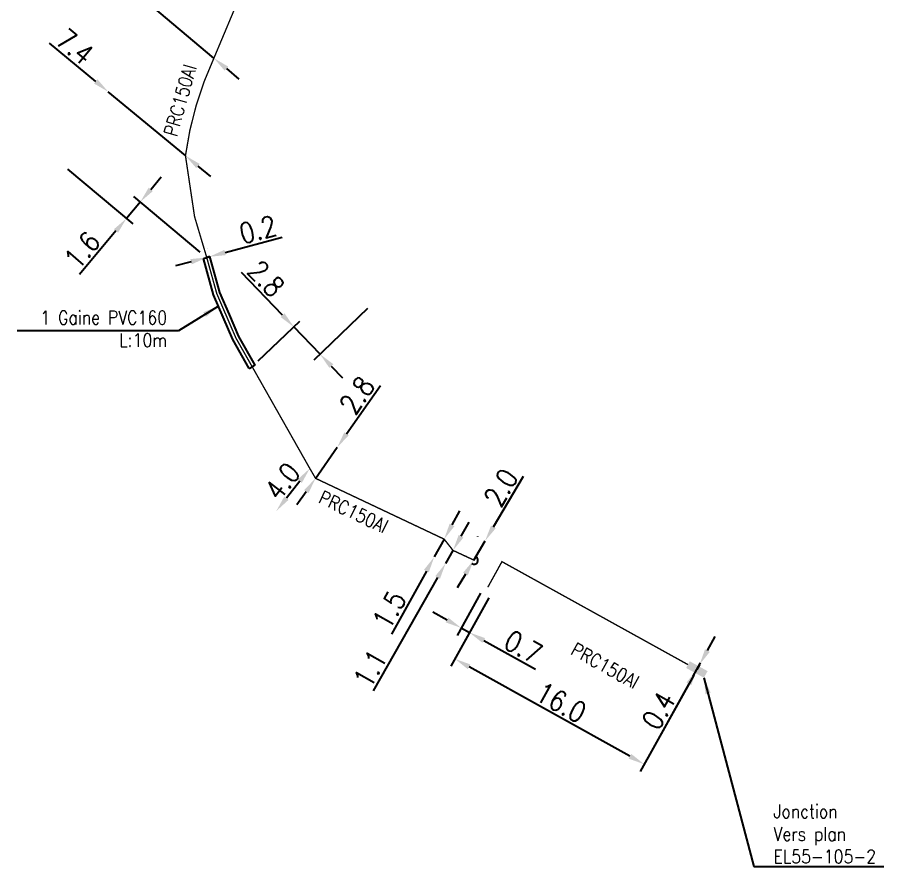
# Model space of a CAD drawing. Header units: millimetres. Extents: x 86000 to 86986, y 139260 to 140001.
# Drawn here: x 86785.8 to 86849.8, y 139307.6 to 139370.3 of the extents above; entities that cross this region are included whole.
import ezdxf
from ezdxf.enums import TextEntityAlignment as Align

# ---------------------------------------------------------------- set-up
doc = ezdxf.new("R2010")
doc.units = ezdxf.units.MM
doc.header["$PDMODE"] = 34
doc.layers.get('0').update_dxf_attribs({"linetype": 'CONTINUOUS'})
doc.layers.get('DEFPOINTS').update_dxf_attribs({"linetype": 'CONTINUOUS'})
for name, color, linetype in [('M_130', 3, 'M_ST_15'), ('M_300', 7, 'CONTINUOUS'), ('M_400', 7, 'CONTINUOUS')]:
    doc.layers.add(name, color=color, linetype=linetype)
doc.styles.get("Standard").update_dxf_attribs({"font": 'romans.shx', "width": 0.85})
doc.linetypes.add('M_ST_15', pattern='A,5,-0.3,["XX",Standard,S=1,R=0,X=0,Y=-0.5],-2.5', length=7.8)
doc.dimstyles.get("Standard").update_dxf_attribs({"dimtxt": 1.5, "dimasz": 1.2, "dimexe": 0.625, "dimexo": 0.625, "dimgap": 0.25, "dimtad": 1, "dimdec": 1, "dimzin": 0, "dimdsep": 46, "dimtxsty": 'Standard', "dimcen": -0.5, "dimadec": 0, "dimazin": 0, "dimtfac": 1, "dimtdec": 1, "dimtmove": 0, "dimatfit": 3, "dimfxl": 1, "dimtolj": 1, "dimtzin": 0, "dimarcsym": 0})

# ---------------------------------------------------------------- blocks, each defined once
blk = doc.blocks.new('*D18')
at = {"layer": 'DEFPOINTS', "color": 0, "linetype": 'Continuous', "transparency": 16777216}
for p in [(86820.324, 139328.325), (86820.936, 139327.985), (86819.2, 139324.865)]:
    blk.add_point(p, dxfattribs=at)
at = {"layer": 'M_130', "color": 0, "linetype": 'Continuous', "lineweight": -2, "transparency": 16777216}
for p, q in [((86820.02, 139327.779), (86818.285, 139324.659)), ((86820.632, 139327.438), (86818.896, 139324.319)), ((86817.54, 139325.789), (86816.491, 139326.372)), ((86818.588, 139325.205), (86819.2, 139324.865)), ((86820.249, 139324.281), (86824.069, 139322.156))]:
    blk.add_line(p, q, dxfattribs=at)
at = {"layer": 'M_130', "color": 0, "linetype": 'Continuous', "transparency": 16777216}
for points in [[(86817.637, 139325.963), (86817.443, 139325.614), (86818.588, 139325.205)], [(86820.346, 139324.456), (86820.152, 139324.107), (86819.2, 139324.865)]]:
    blk.add_solid(points, dxfattribs=at)
at = {"layer": 'M_130', "color": 0, "linetype": 'Continuous', "transparency": 16777216, "insert": (86823.169, 139323.801), "char_height": 1.5, "attachment_point": 5, "rotation": 330.91093}
blk.add_mtext('\\A1;0.7', dxfattribs=at)
blk = doc.blocks.new('*D19')
at = {"layer": 'DEFPOINTS', "color": 0, "linetype": 'Continuous', "transparency": 16777216}
for p in [(86820.936, 139327.985), (86818.12, 139322.923), (86836.062, 139322.263)]:
    blk.add_point(p, dxfattribs=at)
at = {"layer": 'M_300', "color": 0, "linetype": 'Continuous', "lineweight": -2, "transparency": 16777216}
for p, q in [((86820.632, 139327.438), (86817.816, 139322.376)), ((86831.053, 139315.727), (86819.168, 139322.339)), ((86835.758, 139321.717), (86831.798, 139314.598))]:
    blk.add_line(p, q, dxfattribs=at)
at = {"layer": 'M_300', "color": 0, "linetype": 'Continuous', "transparency": 16777216}
for points in [[(86819.265, 139322.514), (86819.071, 139322.164), (86818.12, 139322.923)], [(86831.15, 139315.902), (86830.956, 139315.553), (86832.101, 139315.144)]]:
    blk.add_solid(points, dxfattribs=at)
at = {"layer": 'M_300', "color": 0, "linetype": 'Continuous', "transparency": 16777216, "insert": (86825.964, 139319.703), "char_height": 1.5, "attachment_point": 5, "rotation": 330.91093}
blk.add_mtext('\\A1;16.0', dxfattribs=at)
blk = doc.blocks.new('*D20')
at = {"layer": 'DEFPOINTS', "color": 0, "linetype": 'Continuous', "transparency": 16777216}
for p in [(86836.185, 139322.484), (86836.185, 139322.484), (86835.991, 139322.134)]:
    blk.add_point(p, dxfattribs=at)
at = {"layer": 'M_300', "color": 0, "linetype": 'Continuous', "lineweight": -2, "transparency": 16777216}
for p, q in [((86836.768, 139323.533), (86837.352, 139324.581)), ((86836.185, 139322.484), (86835.991, 139322.134)), ((86835.407, 139321.086), (86833.252, 139317.213))]:
    blk.add_line(p, q, dxfattribs=at)
at = {"layer": 'M_300', "color": 0, "linetype": 'Continuous', "transparency": 16777216}
for points in [[(86836.594, 139323.63), (86836.943, 139323.435), (86836.185, 139322.484)], [(86835.232, 139321.183), (86835.582, 139320.989), (86835.991, 139322.134)]]:
    blk.add_solid(points, dxfattribs=at)
at = {"layer": 'M_300', "color": 0, "linetype": 'Continuous', "transparency": 16777216, "insert": (86833.164, 139319.111), "char_height": 1.5, "attachment_point": 5, "rotation": 60.91093}
blk.add_mtext('\\A1;0.4', dxfattribs=at)
blk = doc.blocks.new('M_300_04')
at = {"color": 0, "linetype": 'Continuous'}
blk.add_line((0, 1.125), (0, -0.375), dxfattribs=at)
blk.add_solid([(-1, 0.75), (-1, 0), (1, 0.75), (1, 0)], dxfattribs=at)
at = {"color": 0, "linetype": 'Continuous', "width": 0.75, "flags": 3}
for tag, p in [('DEF_LEG', (0, -4.625)), ('DEF_COUP', (0, -7.125)), ('DEF_TYPE', (0, -9.625))]:
    blk.add_attdef(tag, text='', height=1.2, dxfattribs=at).set_placement(p, align=Align.MIDDLE)
blk = doc.blocks.new('*D102')
at = {"layer": 'DEFPOINTS', "color": 0, "linetype": 'Continuous', "transparency": 16777216}
for p in [(86795.341, 139371.446), (86795.341, 139371.446), (86800.324, 139367.273)]:
    blk.add_point(p, dxfattribs=at)
at = {"layer": 'M_130', "color": 0, "linetype": 'Continuous', "lineweight": -2, "transparency": 16777216}
for p, q in [((86794.421, 139372.217), (86791.116, 139374.984)), ((86800.324, 139367.273), (86795.341, 139371.446)), ((86801.244, 139366.502), (86802.164, 139365.732))]:
    blk.add_line(p, q, dxfattribs=at)
at = {"layer": 'M_130', "color": 0, "linetype": 'Continuous', "transparency": 16777216}
for points in [[(86794.55, 139372.37), (86794.293, 139372.063), (86795.341, 139371.446)], [(86801.373, 139366.655), (86801.116, 139366.349), (86800.324, 139367.273)]]:
    blk.add_solid(points, dxfattribs=at)
at = {"layer": 'M_130', "color": 0, "linetype": 'Continuous', "transparency": 16777216, "insert": (86792.951, 139374.752), "char_height": 1.5, "attachment_point": 5, "rotation": 320.05294}
blk.add_mtext('\\A1;6.5', dxfattribs=at)
blk = doc.blocks.new('*D103')
at = {"layer": 'DEFPOINTS', "color": 0, "linetype": 'Continuous', "transparency": 16777216}
for p in [(86792.521, 139364.789), (86792.521, 139364.789), (86798.223, 139360.073)]:
    blk.add_point(p, dxfattribs=at)
at = {"layer": 'M_130', "color": 0, "linetype": 'Continuous', "lineweight": -2, "transparency": 16777216}
for p, q in [((86791.596, 139365.554), (86788.181, 139368.379)), ((86798.223, 139360.073), (86792.521, 139364.789)), ((86799.148, 139359.308), (86800.073, 139358.544))]:
    blk.add_line(p, q, dxfattribs=at)
at = {"layer": 'M_130', "color": 0, "linetype": 'Continuous', "transparency": 16777216}
for points in [[(86791.724, 139365.708), (86791.469, 139365.4), (86792.521, 139364.789)], [(86799.276, 139359.462), (86799.021, 139359.154), (86798.223, 139360.073)]]:
    blk.add_solid(points, dxfattribs=at)
at = {"layer": 'M_130', "color": 0, "linetype": 'Continuous', "transparency": 16777216, "insert": (86790.063, 139368.119), "char_height": 1.5, "attachment_point": 5, "rotation": 320.40824}
blk.add_mtext('\\A1;7.4', dxfattribs=at)
blk = doc.blocks.new('*D104')
at = {"layer": 'DEFPOINTS', "color": 0, "linetype": 'Continuous', "transparency": 16777216}
for p in [(86789.04, 139359.476), (86793.864, 139355.436), (86799.794, 139352.557)]:
    blk.add_point(p, dxfattribs=at)
at = {"layer": 'M_400', "color": 0, "linetype": 'Continuous', "lineweight": -2, "transparency": 16777216}
for p, q in [((86789.519, 139359.075), (86794.343, 139355.035)), ((86795.662, 139357.583), (86796.432, 139358.503)), ((86799.315, 139352.958), (86794.412, 139357.064)), ((86794.891, 139356.663), (86793.864, 139355.436)), ((86793.093, 139354.516), (86790.403, 139351.304))]:
    blk.add_line(p, q, dxfattribs=at)
at = {"layer": 'M_400', "color": 0, "linetype": 'Continuous', "transparency": 16777216}
for points in [[(86795.508, 139357.711), (86795.815, 139357.454), (86794.891, 139356.663)], [(86792.94, 139354.645), (86793.247, 139354.388), (86793.864, 139355.436)]]:
    blk.add_solid(points, dxfattribs=at)
at = {"layer": 'M_400', "color": 0, "linetype": 'Continuous', "transparency": 16777216, "insert": (86790.596, 139353.092), "char_height": 1.5, "attachment_point": 5, "rotation": 50.05294}
blk.add_mtext('\\A1;1.6', dxfattribs=at)
blk = doc.blocks.new('*D105')
at = {"layer": 'DEFPOINTS', "color": 0, "linetype": 'Continuous', "transparency": 16777216}
for p in [(86812.127, 139349.211), (86808.165, 139345.41), (86803.154, 139344.483)]:
    blk.add_point(p, dxfattribs=at)
at = {"layer": 'M_400', "color": 0, "linetype": 'Continuous', "lineweight": -2, "transparency": 16777216}
for p, q in [((86805.396, 139348.296), (86802.37, 139351.451)), ((86811.676, 139348.778), (86807.714, 139344.977)), ((86803.605, 139344.915), (86806.678, 139347.863)), ((86808.165, 139345.41), (86806.227, 139347.43)), ((86808.996, 139344.544), (86809.827, 139343.678))]:
    blk.add_line(p, q, dxfattribs=at)
at = {"layer": 'M_400', "color": 0, "linetype": 'Continuous', "transparency": 16777216}
for points in [[(86805.54, 139348.435), (86805.252, 139348.158), (86806.227, 139347.43)], [(86809.14, 139344.682), (86808.851, 139344.405), (86808.165, 139345.41)]]:
    blk.add_solid(points, dxfattribs=at)
at = {"layer": 'M_400', "color": 0, "linetype": 'Continuous', "transparency": 16777216, "insert": (86804.189, 139350.999), "char_height": 1.5, "attachment_point": 5, "rotation": 313.80969}
blk.add_mtext('\\A1;2.8', dxfattribs=at)
blk = doc.blocks.new('*D106')
at = {"layer": 'DEFPOINTS', "color": 0, "linetype": 'Continuous', "transparency": 16777216}
for p in [(86807.406, 139336.981), (86804.934, 139333.836), (86804.934, 139333.836)]:
    blk.add_point(p, dxfattribs=at)
at = {"layer": 'M_130', "color": 0, "linetype": 'Continuous', "lineweight": -2, "transparency": 16777216}
blk.add_line((86806.664, 139336.037), (86805.676, 139334.779), dxfattribs=at)
at = {"layer": 'M_130', "color": 0, "linetype": 'Continuous', "transparency": 16777216}
for points in [[(86806.507, 139336.161), (86806.821, 139335.914), (86807.406, 139336.981)], [(86805.518, 139334.903), (86805.833, 139334.656), (86804.934, 139333.836)]]:
    blk.add_solid(points, dxfattribs=at)
at = {"layer": 'M_130', "color": 0, "linetype": 'Continuous', "transparency": 16777216, "insert": (86805.384, 139336.026), "char_height": 1.5, "attachment_point": 5, "rotation": 51.84078}
blk.add_mtext('\\A1;4.0', dxfattribs=at)
blk = doc.blocks.new('*D107')
at = {"layer": 'DEFPOINTS', "color": 0, "linetype": 'Continuous', "transparency": 16777216}
for p in [(86809.433, 139338.547), (86809.433, 139338.547), (86807.831, 139336.25)]:
    blk.add_point(p, dxfattribs=at)
at = {"layer": 'M_130', "color": 0, "linetype": 'Continuous', "lineweight": -2, "transparency": 16777216}
for p, q in [((86810.119, 139339.531), (86812.62, 139343.116)), ((86807.831, 139336.25), (86809.433, 139338.547)), ((86807.144, 139335.266), (86806.458, 139334.282))]:
    blk.add_line(p, q, dxfattribs=at)
at = {"layer": 'M_130', "color": 0, "linetype": 'Continuous', "transparency": 16777216}
for points in [[(86809.955, 139339.645), (86810.283, 139339.417), (86809.433, 139338.547)], [(86806.98, 139335.38), (86807.308, 139335.152), (86807.831, 139336.25)]]:
    blk.add_solid(points, dxfattribs=at)
at = {"layer": 'M_130', "color": 0, "linetype": 'Continuous', "transparency": 16777216, "insert": (86810.893, 139342.388), "char_height": 1.5, "attachment_point": 5, "rotation": 55.10445}
blk.add_mtext('\\A1;2.8', dxfattribs=at)
blk = doc.blocks.new('*D108')
at = {"layer": 'DEFPOINTS', "color": 0, "linetype": 'Continuous', "transparency": 16777216}
for p in [(86817.328, 139331.761), (86816.599, 139330.45), (86816.599, 139330.45)]:
    blk.add_point(p, dxfattribs=at)
at = {"layer": 'M_130', "color": 0, "linetype": 'Continuous', "lineweight": -2, "transparency": 16777216}
for p, q in [((86817.911, 139332.81), (86818.495, 139333.858)), ((86817.328, 139331.761), (86816.599, 139330.45)), ((86816.015, 139329.402), (86813.43, 139324.754))]:
    blk.add_line(p, q, dxfattribs=at)
at = {"layer": 'M_130', "color": 0, "linetype": 'Continuous', "transparency": 16777216}
for points in [[(86817.737, 139332.907), (86818.086, 139332.712), (86817.328, 139331.761)], [(86815.841, 139329.499), (86816.19, 139329.304), (86816.599, 139330.45)]]:
    blk.add_solid(points, dxfattribs=at)
at = {"layer": 'M_130', "color": 0, "linetype": 'Continuous', "transparency": 16777216, "insert": (86813.282, 139326.546), "char_height": 1.5, "attachment_point": 5, "rotation": 60.91093}
blk.add_mtext('\\A1;1.5', dxfattribs=at)
blk = doc.blocks.new('*D109')
at = {"layer": 'DEFPOINTS', "color": 0, "linetype": 'Continuous', "transparency": 16777216}
for p in [(86817.982, 139330.929), (86817.439, 139329.973), (86817.439, 139329.973)]:
    blk.add_point(p, dxfattribs=at)
at = {"layer": 'M_130', "color": 0, "linetype": 'Continuous', "lineweight": -2, "transparency": 16777216}
for p, q in [((86818.575, 139331.972), (86819.168, 139333.015)), ((86817.982, 139330.929), (86817.439, 139329.973)), ((86816.845, 139328.93), (86812.094, 139320.573))]:
    blk.add_line(p, q, dxfattribs=at)
at = {"layer": 'M_130', "color": 0, "linetype": 'Continuous', "transparency": 16777216}
for points in [[(86818.401, 139332.071), (86818.749, 139331.873), (86817.982, 139330.929)], [(86816.672, 139329.028), (86817.019, 139328.831), (86817.439, 139329.973)]]:
    blk.add_solid(points, dxfattribs=at)
at = {"layer": 'M_130', "color": 0, "linetype": 'Continuous', "transparency": 16777216, "insert": (86811.874, 139322.208), "char_height": 1.5, "attachment_point": 5, "rotation": 60.38112}
blk.add_mtext('\\A1;1.1', dxfattribs=at)
blk = doc.blocks.new('*D110')
at = {"layer": 'DEFPOINTS', "color": 0, "linetype": 'Continuous', "transparency": 16777216}
for p in [(86820.35, 139331.628), (86820.365, 139331.619), (86819.529, 139330.21)]:
    blk.add_point(p, dxfattribs=at)
at = {"layer": 'M_300', "color": 0, "linetype": 'Continuous', "lineweight": -2, "transparency": 16777216}
for p, q in [((86820.963, 139332.66), (86823.194, 139336.419)), ((86819.513, 139330.219), (86820.35, 139331.628)), ((86819.828, 139331.938), (86819.813, 139331.947)), ((86818.991, 139330.529), (86818.976, 139330.538)), ((86818.901, 139329.187), (86818.288, 139328.155))]:
    blk.add_line(p, q, dxfattribs=at)
at = {"layer": 'M_300', "color": 0, "linetype": 'Continuous', "transparency": 16777216}
for points in [[(86820.791, 139332.762), (86821.135, 139332.558), (86820.35, 139331.628)], [(86818.729, 139329.289), (86819.073, 139329.085), (86819.513, 139330.219)]]:
    blk.add_solid(points, dxfattribs=at)
at = {"layer": 'M_300', "color": 0, "linetype": 'Continuous', "transparency": 16777216, "insert": (86821.525, 139335.566), "char_height": 1.5, "attachment_point": 5, "rotation": 59.30799}
blk.add_mtext('\\A1;2.0', dxfattribs=at)
blk = doc.blocks.new('M_300_02')
at = {"color": 0, "linetype": 'Continuous'}
blk.add_arc((0, 0), 1, 270, 90, dxfattribs=at)
at = {"color": 0, "linetype": 'Continuous', "width": 0.75, "flags": 3}
for tag, p in [('DEF_LEG', (0, -5)), ('DEF_COUP', (0, -7.5)), ('DEF_TYPE', (0, -10))]:
    blk.add_attdef(tag, text='', height=1.2, dxfattribs=at).set_placement(p, align=Align.MIDDLE)
blk = doc.blocks.new('*D111')
at = {"layer": 'DEFPOINTS', "color": 0, "linetype": 'Continuous', "transparency": 16777216}
for p in [(86799.794, 139352.557), (86799.987, 139352.609), (86799.987, 139352.609)]:
    blk.add_point(p, dxfattribs=at)
at = {"layer": 'M_400', "color": 0, "linetype": 'Continuous', "lineweight": -2, "transparency": 16777216}
for p, q in [((86801.145, 139352.923), (86805.364, 139354.066)), ((86799.63, 139353.16), (86799.63, 139353.16)), ((86799.823, 139353.212), (86799.823, 139353.212)), ((86799.794, 139352.557), (86799.987, 139352.609)), ((86798.636, 139352.243), (86797.477, 139351.929))]:
    blk.add_line(p, q, dxfattribs=at)
at = {"layer": 'M_400', "color": 0, "linetype": 'Continuous', "transparency": 16777216}
for points in [[(86798.583, 139352.436), (86798.688, 139352.05), (86799.794, 139352.557)], [(86801.093, 139353.116), (86801.197, 139352.73), (86799.987, 139352.609)]]:
    blk.add_solid(points, dxfattribs=at)
at = {"layer": 'M_400', "color": 0, "linetype": 'Continuous', "transparency": 16777216, "insert": (86803.572, 139354.616), "char_height": 1.5, "attachment_point": 5, "rotation": 15.15884}
blk.add_mtext('\\A1;0.2', dxfattribs=at)

msp = doc.modelspace()

# ---------------------------------------------------------------- linework, layer by layer
at = {"layer": 'M_130', "ltscale": 0.5, "const_width": 0.1, "flags": 128}
msp.add_lwpolyline([(86847.746, 139447.571), (86838.51, 139437.326), (86834.088, 139432.469), (86832.86, 139431.147), (86828.919, 139426.912), (86822.121, 139419.465), (86816.76, 139413.491), (86809.839, 139406.066), (86805.766, 139401.638), (86804.541, 139399.46), (86802.847, 139396.448), (86807.647, 139391.992, -0.33488), (86808.662, 139387.788, -0.254303), (86807.651, 139386.98, 0.241165), (86807.041, 139386.613), (86805.18, 139383.016), (86801.394, 139375.479), (86803.348, 139374.468), (86800.324, 139367.273, 0.074343), (86798.223, 139360.073), (86798.896, 139355.57), (86799.794, 139352.557), (86800.538, 139349.881), (86801.951, 139346.605), (86803.154, 139344.483), (86807.406, 139336.981), (86807.831, 139336.25), (86817.328, 139331.761), (86817.982, 139330.929), (86819.529, 139330.21)], format="xyb", dxfattribs=at)
at = {"layer": 'M_130', "const_width": 0.1, "flags": 128}
msp.add_lwpolyline([(86820.551, 139328.207), (86821.597, 139330.098), (86835.334, 139322.498)], dxfattribs=at)
at = {"layer": 'M_400', "color": 7, "linetype": 'CONTINUOUS'}
for p, q in [((86799.553, 139352.49), (86799.794, 139352.557)), ((86800.302, 139349.798), (86799.553, 139352.49)), ((86800.035, 139352.624), (86799.794, 139352.557)), ((86800.774, 139349.965), (86800.035, 139352.624)), ((86801.474, 139348.342), (86800.774, 139349.965)), ((86801.015, 139348.144), (86800.302, 139349.798)), ((86801.727, 139346.494), (86801.015, 139348.144)), ((86802.175, 139346.717), (86801.474, 139348.342)), ((86802.937, 139344.36), (86801.727, 139346.494)), ((86803.372, 139344.606), (86802.175, 139346.717)), ((86802.937, 139344.36), (86803.154, 139344.483)), ((86803.372, 139344.606), (86803.154, 139344.483))]:
    msp.add_line(p, q, dxfattribs=at)

# ---------------------------------------------------------------- block references
at = {"layer": 'M_300'}
for name, p, xscale, yscale, zscale, rotation in [('M_300_02', (86819.529, 139330.21), 0.3, 0.3, 0.3, 329.3079882491444), ('M_300_04', (86836.127, 139322.381), 0.75, 0.75, 0.75, 151.0457209737731)]:
    msp.add_blockref(name, p, dxfattribs=dict(at, xscale=xscale, yscale=yscale, zscale=zscale, rotation=rotation))

# ---------------------------------------------------------------- texts
at = {"layer": 'M_130', "linetype": 'Continuous', "width": 0.85}
for rotation, p in [(74.12561, (86797.57, 139361.419)), (334.70022, (86807.955, 139334.481))]:
    msp.add_text('PRC150Al', height=1, rotation=rotation, dxfattribs=at).set_placement(p)
at = {"layer": 'M_130', "width": 0.85}
msp.add_text('PRC150Al', height=1, rotation=331.04572, dxfattribs=at).set_placement((86829.21, 139322.418), align=Align.MIDDLE)
at = {"layer": 'M_300', "linetype": 'Continuous', "insert": (86841.653, 139307.83), "char_height": 1, "attachment_point": 7}
msp.add_mtext('Jonction\\PVers plan\\PEL55-105-2', dxfattribs=at)
at = {"layer": 'M_400', "linetype": 'Continuous', "insert": (86796.868, 139345.952), "char_height": 1, "attachment_point": 9}
msp.add_mtext('\\A1;1 Gaine PVC160\\PL:10m', dxfattribs=at)

# ---------------------------------------------------------------- dimensions: what is measured, and where the dimension line sits
at = {"layer": 'M_130', "linetype": 'Continuous'}
for base, p1, p2, angle, override, picture, middle in [((86795.341, 139371.446), (86800.324, 139367.273), (86795.341, 139371.446), 320.05294, {"dimscale": 1, "dimlfac": 1, "dimlunit": 2, "dimatfit": 0}, '*D102', (86792.309, 139373.986)), ((86792.521, 139364.789), (86798.223, 139360.073), (86792.521, 139364.789), 320.40824, {"dimscale": 1, "dimlfac": 1, "dimlunit": 2, "dimatfit": 0}, '*D103', (86789.426, 139367.349)), ((86809.433, 139338.547), (86807.831, 139336.25), (86809.433, 139338.547), 235.10445, {"dimscale": 1, "dimlfac": 1, "dimlunit": 2, "dimatfit": 0}, '*D107', (86811.713, 139341.816)), ((86804.934, 139333.836), (86807.406, 139336.981), (86804.934, 139333.836), 51.84078, {"dimatfit": 0}, '*D106', (86806.17, 139335.408)), ((86816.599, 139330.45), (86817.328, 139331.761), (86816.599, 139330.45), 60.91093, {"dimatfit": 0}, '*D108', (86814.156, 139326.06)), ((86817.439, 139329.973), (86817.982, 139330.929), (86817.439, 139329.973), 60.38112, {"dimatfit": 0}, '*D109', (86812.743, 139321.714))]:
    dim = msp.add_linear_dim(base=base, p1=p1, p2=p2, angle=angle, dimstyle='Standard', override=override, dxfattribs=at)
    dim.commit()
    dim.dimension.update_dxf_attribs({"geometry": picture, "text_midpoint": middle, "dimtype": 160})
dim = msp.add_linear_dim(base=(86819.2, 139324.865), p1=(86820.324, 139328.325), p2=(86820.936, 139327.985), angle=150.91093, dimstyle='Standard', dxfattribs=at)
dim.commit()
dim.dimension.update_dxf_attribs({"geometry": '*D18', "text_midpoint": (86822.683, 139322.927), "dimtype": 160})
at = {"layer": 'M_300', "linetype": 'Continuous'}
dim = msp.add_linear_dim(base=(86820.35, 139331.628), p1=(86819.529, 139330.21), p2=(86820.365, 139331.619), angle=239.30799, text='2.0', dimstyle='Standard', override={"dimatfit": 0}, dxfattribs=at)
dim.commit()
dim.dimension.update_dxf_attribs({"geometry": '*D110', "text_midpoint": (86822.385, 139335.056), "dimtype": 160})
for base, p1, p2, angle, picture, middle in [((86818.12, 139322.923), (86836.062, 139322.263), (86820.936, 139327.985), 330.91093, '*D19', (86825.478, 139318.829)), ((86836.185, 139322.484), (86835.991, 139322.134), (86836.185, 139322.484), 240.91093, '*D20', (86834.038, 139318.625))]:
    dim = msp.add_linear_dim(base=base, p1=p1, p2=p2, angle=angle, dimstyle='Standard', dxfattribs=at)
    dim.commit()
    dim.dimension.update_dxf_attribs({"geometry": picture, "text_midpoint": middle, "dimtype": 160})
at = {"layer": 'M_400', "linetype": 'Continuous'}
for base, p1, p2, angle, picture, middle in [((86793.864, 139355.436), (86799.794, 139352.557), (86789.04, 139359.476), 50.05294, '*D104', (86791.363, 139352.45)), ((86799.987, 139352.609), (86799.794, 139352.557), (86799.987, 139352.609), 15.15884, '*D111', (86803.834, 139353.651)), ((86808.165, 139345.41), (86803.154, 139344.483), (86812.127, 139349.211), 133.80969, '*D105', (86803.468, 139350.307))]:
    dim = msp.add_linear_dim(base=base, p1=p1, p2=p2, angle=angle, dimstyle='Standard', override={"dimatfit": 0}, dxfattribs=at)
    dim.commit()
    dim.dimension.update_dxf_attribs({"geometry": picture, "text_midpoint": middle, "dimtype": 160})

# ---------------------------------------------------------------- leaders
at = {"layer": 'M_300', "linetype": 'Continuous', "annotation_type": 0, "has_hookline": 1, "hookline_direction": 0, "text_width": 8.136}
msp.add_leader([(86836.511, 139321.525), (86840.203, 139307.58), (86841.403, 139307.58)], dimstyle='Standard', dxfattribs=at)
at = {"layer": 'M_400', "linetype": 'Continuous', "annotation_type": 0, "has_hookline": 1, "hookline_direction": 1, "text_width": 10.443}
msp.add_leader([(86800.658, 139348.971), (86797.699, 139347.144), (86796.499, 139347.144)], dimstyle='Standard', override={"dimatfit": 0}, dxfattribs=at)

doc.saveas('drawing.dxf')
